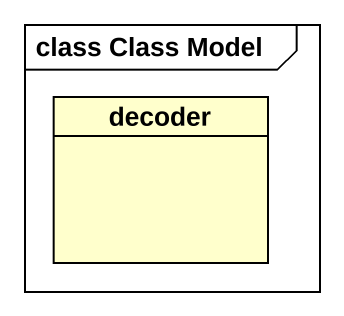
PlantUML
@startuml
mainframe class Class Model
hide circle
hide empty members
class decoder
@enduml
